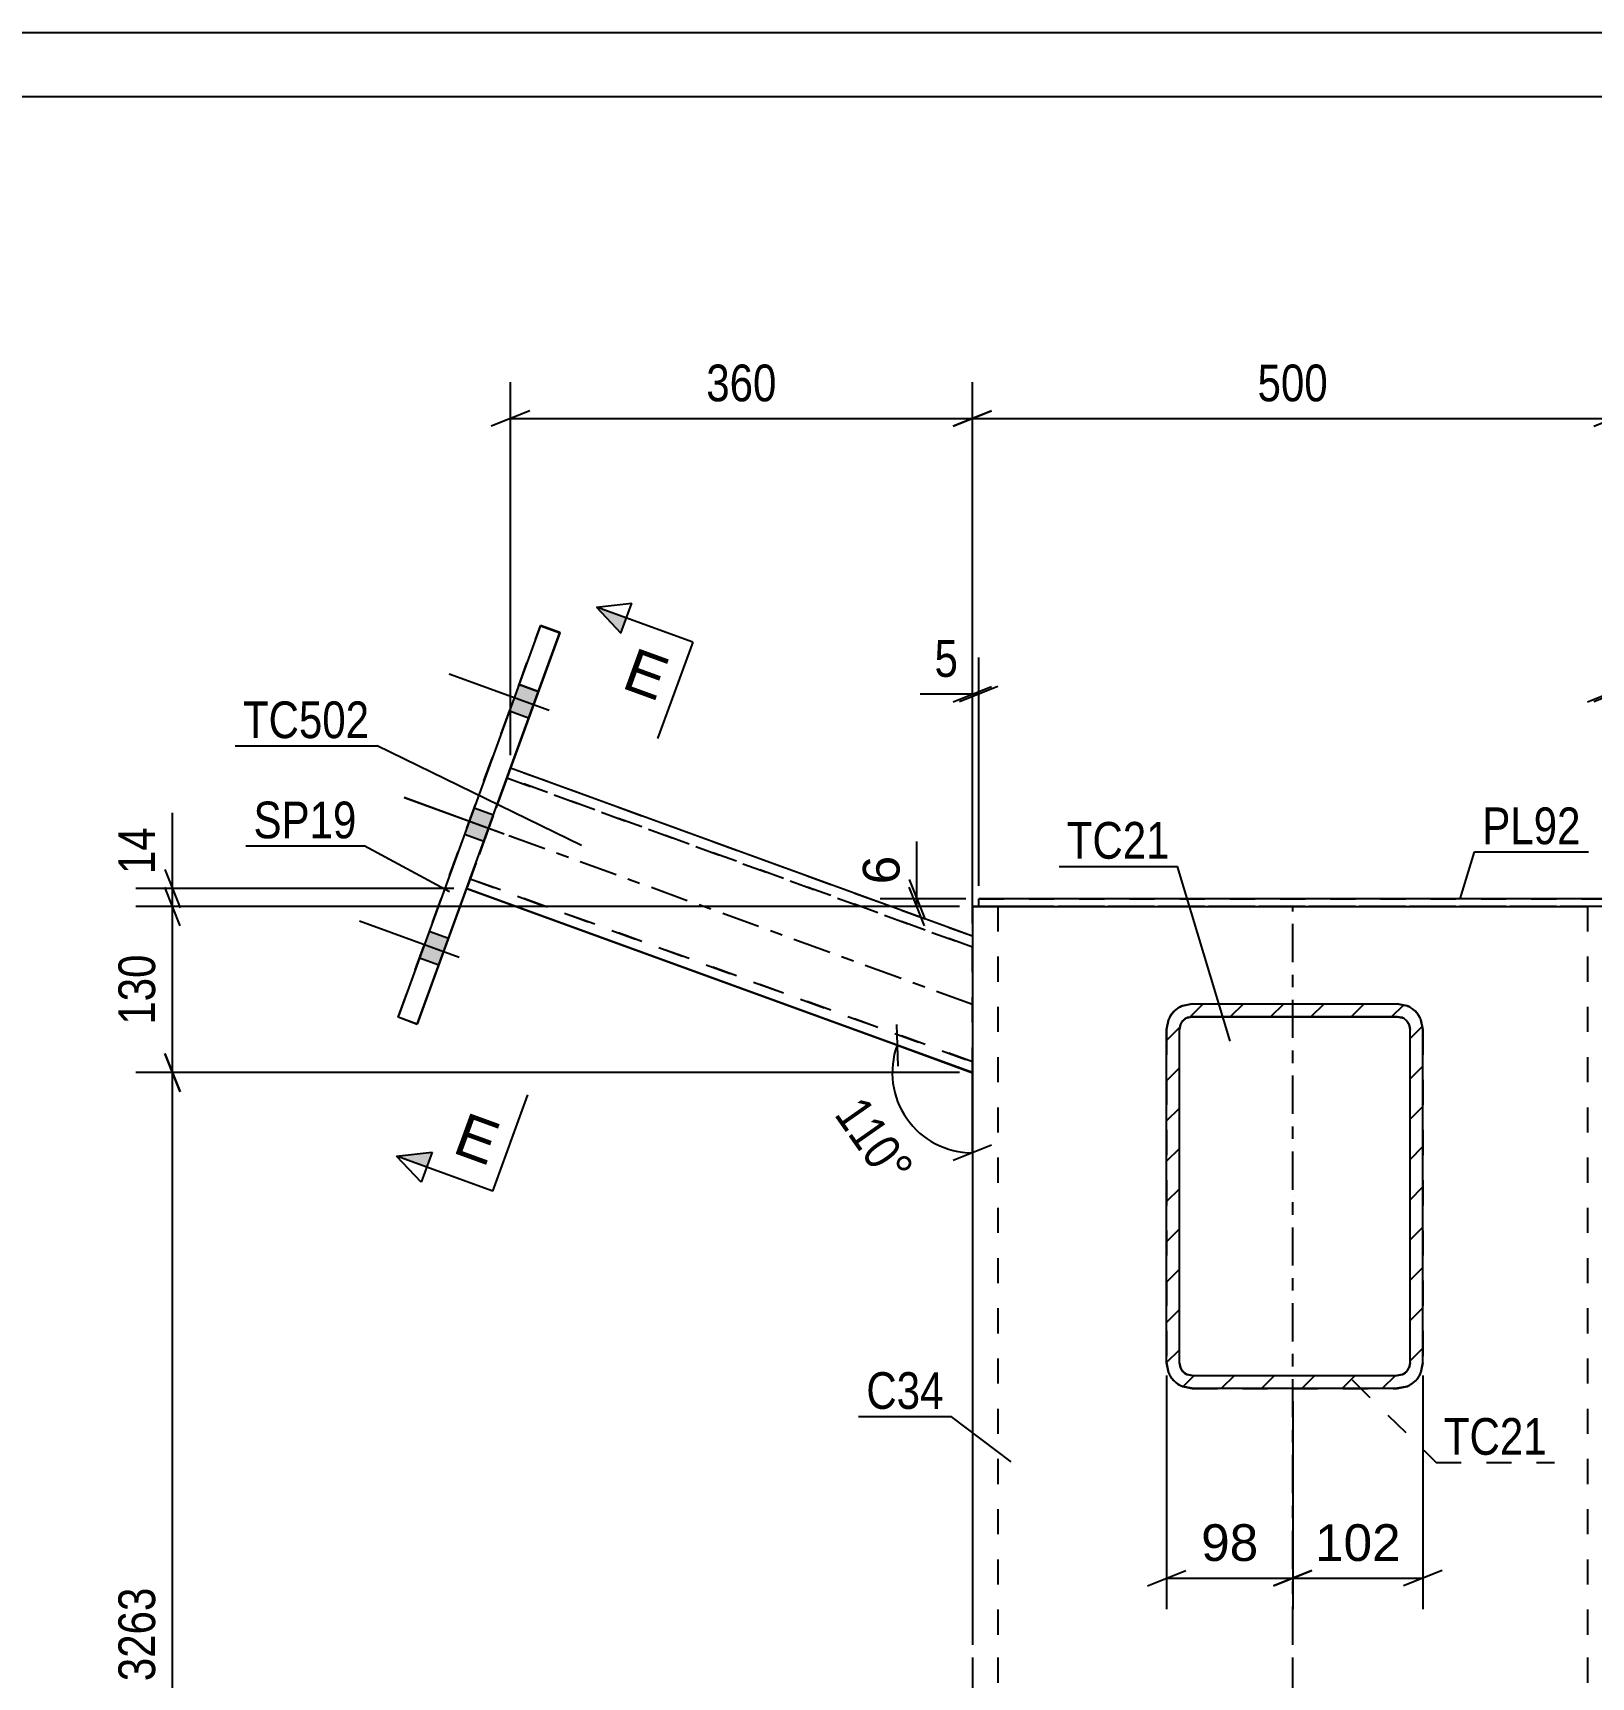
# Model space of a CAD drawing. Header units: millimetres. Extents: x -131 to 463, y -178 to 242.
# Drawn here: x 113.8 to 235.5, y 113.9 to 242.2 of the extents above; entities that cross this region are included whole.
import ezdxf

# ---------------------------------------------------------------- set-up
doc = ezdxf.new("R2010")
doc.units = ezdxf.units.MM
doc.linetypes.add('DXK_LINE_DOT2', pattern=[3.9198, 1.9599, -1.9599])
doc.linetypes.add('DXK_LINE_DOT3', pattern=[5.918699999999999, 2.979, -0.9799, 0.9799, -0.9799])
doc.styles.add('Arial', font='ARIAL.TTF', dxfattribs={"height": 0.2})
doc.styles.add('Arial Narrow', font='ARIALN.TTF', dxfattribs={"height": 0.2})

# ---------------------------------------------------------------- blocks, each defined once
blk = doc.blocks.new('Unknown-284876763-1134')
at = {"color": 5, "linetype": 'Continuous'}
for p, q in [((463.1025013630885, 242.1692098974349), (-130.8974986369115, 242.1692098974349)), ((458.1025013630885, 237.1692098974349), (-125.8974986369115, 237.1692098974349))]:
    blk.add_line(p, q, dxfattribs=at)
blk = doc.blocks.new('Part-284876763-2707 - 2554')
at = {"linetype": 'Continuous'}
h = blk.add_hatch(dxfattribs=at)
h.set_pattern_fill('', scale=0.7, style=0, pattern_type=0)
h.set_pattern_definition([(45, (202.3242728382045, 138.4032330454729), (-1.571544821187102, 1.571544821187102), [])])
h.paths.add_polyline_path([(202.3242728382059, 164.4032334274613), (202.3242728382016, 138.4032330455811), (202.4765137731798, 137.637866169609), (202.910059275829, 136.9890194624364), (203.5589059734718, 136.5554739534192), (204.3242728382016, 136.4032330162059), (220.3242728382016, 136.4032330162059), (221.0896397029313, 136.5554739534189), (221.7384864005756, 136.989019462436), (222.1720319032248, 137.637866169609), (222.3242728382016, 138.4032330455808), (222.3242728382059, 164.4032334274608), (222.1720319032307, 165.1686003034326), (221.73848640058, 165.8174470106056), (221.0896397029371, 166.2509925196227), (220.3242728382074, 166.4032334568361), (204.3242728382074, 166.4032334568365), (203.5589059734777, 166.2509925196227), (202.9100592758348, 165.8174470106056), (202.4765137731841, 165.168600303433)])
h.paths.add_polyline_path([(203.6171660570211, 165.1103402190336), (203.9415894058418, 165.3271129735422), (204.3242728382074, 165.4032334421491), (220.3242728382074, 165.4032334421488), (220.706956270573, 165.3271129735418), (221.0313796193937, 165.1103402190332), (221.248152370719, 164.7859168654468), (221.3242728382059, 164.4032334274608), (221.3242728382016, 138.4032330455808), (221.2481523707132, 138.0205496075948), (221.0313796193879, 137.6961262540084), (220.7069562705672, 137.4793534994998), (220.3242728382016, 137.4032330308931), (204.3242728382016, 137.4032330308931), (203.9415894058374, 137.4793534994998), (203.6171660570153, 137.6961262540084), (203.4003933056899, 138.0205496075948), (203.3242728382016, 138.4032330455811), (203.3242728382059, 164.4032334274613), (203.4003933056958, 164.7859168654471)])
at = {"color": 2, "linetype": 'Continuous'}
for p, q in [((204.3242728382074, 166.4032334568365), (203.5589059734777, 166.2509925196227)), ((204.3242728382074, 166.4032334568365), (220.3242728382074, 166.4032334568361)), ((221.0896397029371, 166.2509925196227), (220.3242728382074, 166.4032334568361)), ((202.4765137731841, 165.168600303433), (202.3242728382059, 164.4032334274613)), ((202.3242728382016, 138.4032330455811), (202.3242728382059, 164.4032334274613)), ((203.3242728382059, 164.4032334274613), (203.4003933056958, 164.7859168654471)), ((203.3242728382016, 138.4032330455811), (203.3242728382059, 164.4032334274613)), ((203.9415894058418, 165.3271129735422), (204.3242728382074, 165.4032334421491)), ((204.3242728221959, 165.4005003875915), (203.9415893898303, 165.3243799212214)), ((204.3242728221959, 165.4005003875915), (204.3242728382074, 165.4032334421491)), ((204.3242728382074, 165.4032334421491), (220.3242728382074, 165.4032334421488)), ((204.3242728221959, 165.4005003875915), (220.3242728221959, 165.4005003875885)), ((220.3242728221959, 165.4005003875885), (220.3242728382074, 165.4032334421488)), ((220.3242728382074, 165.4032334421488), (220.706956270573, 165.3271129735418)), ((220.7069562545615, 165.3243799212181), (220.3242728221959, 165.4005003875885)), ((221.248152370719, 164.7859168654468), (221.3242728382059, 164.4032334274608)), ((221.3242728382016, 138.4032330455808), (221.3242728382059, 164.4032334274608)), ((222.3242728382059, 164.4032334274608), (222.1720319032307, 165.1686003034326)), ((222.3242728382016, 138.4032330455808), (222.3242728382059, 164.4032334274608)), ((202.3242728382016, 138.4032330455811), (202.4765137731798, 137.637866169609)), ((203.4003933056899, 138.0205496075948), (203.3242728382016, 138.4032330455811)), ((204.3242728382016, 137.4032330308931), (203.9415894058374, 137.4793534994998)), ((204.3242728382016, 137.4032330308931), (220.3242728382016, 137.4032330308931)), ((220.7069562705672, 137.4793534994998), (220.3242728382016, 137.4032330308931)), ((221.3242728382016, 138.4032330455808), (221.2481523707132, 138.0205496075948)), ((222.1720319032248, 137.637866169609), (222.3242728382016, 138.4032330455808)), ((202.9100592598233, 136.9862872425899), (202.910059275829, 136.9890194624364)), ((203.5589059734718, 136.5554739534192), (204.3242728382016, 136.4032330162059)), ((204.3242728221959, 136.4005008135671), (203.5589059574662, 136.5527417463082)), ((204.3242728221959, 136.4005008135671), (204.3242728382016, 136.4032330162059)), ((204.3242728382016, 136.4032330162059), (220.3242728382016, 136.4032330162059)), ((204.3242728221959, 136.4005008135671), (220.3242728221959, 136.4005008135642)), ((220.3242728382016, 136.4032330162059), (221.0896397029313, 136.5554739534189)), ((221.0896396869256, 136.5527417463051), (220.3242728221959, 136.4005008135642)), ((220.3242728221959, 136.4005008135642), (220.3242728382016, 136.4032330162059)), ((221.7384863845685, 136.9862872425863), (221.7384864005756, 136.989019462436))]:
    blk.add_line(p, q, dxfattribs=at)
at = {"color": 7, "linetype": 'DXK_LINE_DOT2'}
for p, q in [((203.5589059574662, 166.2482594401619), (204.3242728221959, 166.4005003729027)), ((204.3242728221959, 166.4005003729027), (204.3242728382074, 166.4032334568365)), ((204.3242728221959, 166.4005003729027), (220.3242728221959, 166.4005003728998)), ((220.3242728221959, 166.4005003728998), (220.3242728382074, 166.4032334568361)), ((220.3242728221959, 166.4005003728998), (221.0896396869256, 166.2482594401587)), ((202.3242728221959, 164.4005004022808), (202.4765137571727, 165.1658672557685)), ((202.3242728382059, 164.4032334274613), (202.3242728221959, 138.4005007841897)), ((203.4003932896843, 164.7831838290243), (203.3242728221959, 164.4005004022805)), ((203.3242728221959, 164.4005004022805), (203.3242728382059, 164.4032334274613)), ((203.3242728221959, 138.4005007841897), (203.3242728221959, 164.4005004022805)), ((203.6171660410096, 165.1076071730804), (203.6171660570211, 165.1103402190336)), ((221.0313796033822, 165.1076071730771), (221.0313796193937, 165.1103402190332)), ((221.3242728221959, 164.4005004022772), (221.2481523547075, 164.783183829021)), ((221.3242728221959, 164.4005004022772), (221.3242728382059, 164.4032334274608)), ((221.3242728221959, 138.4005007841864), (221.3242728221959, 164.4005004022772)), ((222.1720318872192, 165.1658672557649), (222.3242728221959, 164.4005004022772)), ((222.3242728382059, 164.4032334274608), (222.3242728221959, 138.4005007841861)), ((202.4765137571727, 137.6351339307021), (202.3242728221959, 138.4005007841897)), ((203.3242728221959, 138.4005007841897), (203.3242728382016, 138.4032330455811)), ((203.3242728221959, 138.4005007841897), (203.4003932896843, 138.0178173574459)), ((203.9415893898303, 137.4766212652488), (204.3242728221959, 137.4005007988784)), ((204.3242728221959, 137.4005007988784), (204.3242728382016, 137.4032330308931)), ((204.3242728221959, 137.4005007988784), (220.3242728221959, 137.4005007988754)), ((220.3242728221959, 137.4005007988754), (220.7069562545615, 137.4766212652459)), ((220.3242728221959, 137.4005007988754), (220.3242728382016, 137.4032330308931)), ((221.2481523547075, 138.0178173574426), (221.3242728221959, 138.4005007841864)), ((221.3242728221959, 138.4005007841864), (221.3242728382016, 138.4032330455808)), ((222.3242728221959, 138.4005007841861), (222.1720318872192, 137.6351339306984)), ((222.3242728221959, 138.4005007841861), (222.3242728382016, 138.4032330455808))]:
    blk.add_line(p, q, dxfattribs=at)
at = {"color": 7, "linetype": 'DXK_LINE_DOT3'}
blk.add_line((212.3242728120501, 151.3987866349934), (212.3242728383718, 151.4032332360206), dxfattribs=at)
at = {"color": 2, "linetype": 'Continuous'}
for centre, radius, start, end in [((204.3242728574, 164.4032334466472), 2.00000001469214, 112.5000004207734, 157.5000004206827), ((220.3242728190136, 164.4032334466462), 2.000000014693493, 22.49999957932057, 67.49999957920508), ((204.3242728478084, 164.4032334370503), 1.000000007351948, 112.5000004209732, 157.5000004205791), ((204.3242728126037, 164.4005003926813), 0.9999999926605319, 112.4999995793379, 157.499999579115), ((220.3242728286067, 164.4032334370503), 1.000000007351465, 22.49999957940935, 67.49999957903785), ((220.3242728317884, 164.4005003926781), 0.9999999926602987, 22.50000042087995, 67.500000420668), ((204.3242728573901, 138.4032330263882), 2.000000014684546, 202.4999995792047, 247.4999995792621), ((204.3242728030087, 138.4005008033871), 1.9999999853182, 202.5000004208864, 247.500000420756), ((204.324272847801, 138.4032330359911), 1.000000007350281, 202.4999995794272, 247.499999579176), ((220.3242728286003, 138.4032330359919), 1.000000007352194, 292.5000004209786, 337.5000004205725), ((220.3242728190168, 138.4032330263863), 2.000000014681613, 292.5000004206539, 337.5000004208204), ((220.3242728413831, 138.4005008033842), 1.999999985318448, 292.4999995792401, 337.4999995790936)]:
    blk.add_arc(centre, radius, start, end, dxfattribs=at)
at = {"color": 7, "linetype": 'DXK_LINE_DOT2'}
for centre, radius, start, end in [((204.3242728030087, 164.4005003830827), 1.999999985318449, 112.4999995792401, 157.4999995790937), ((220.3242728413831, 164.4005003830798), 1.9999999853182, 22.50000042088644, 67.50000042075597), ((204.3242728126035, 138.4005007937888), 0.9999999926602854, 202.5000004208785, 247.5000004206674), ((220.3242728317885, 138.4005007937859), 0.9999999926603638, 292.4999995793231, 337.4999995790933)]:
    blk.add_arc(centre, radius, start, end, dxfattribs=at)
blk = doc.blocks.new('Bolt-284876763-2643 - 2554')
at = {"linetype": 'Continuous'}
for points in [[(152.5384216615581, 188.6954102170045), (153.2908653582099, 190.7627342079087), (151.7873569983147, 191.3099659695488), (151.0349133016629, 189.2426419786444)], [(152.5384297795842, 188.6935209087691), (153.290873476236, 190.7608448996734), (151.7873651163407, 191.3080766613135), (151.0349214196889, 189.2407526704092)], [(152.5384378976102, 188.6916316005342), (153.290881594262, 190.7589555914384), (151.7873732343668, 191.3061873530785), (151.034929537715, 189.2388633621741)], [(149.0327181273621, 179.0635599488863), (149.7851618240139, 181.1308839397907), (148.2816534641186, 181.6781157014308), (147.5292097674669, 179.6107917105264)], [(149.0327343634141, 179.059781332416), (149.7851780600659, 181.1271053233204), (148.2816697001707, 181.6743370849605), (147.5292260035189, 179.6070130940561)], [(145.527014593166, 169.4317096807675), (146.2794582898178, 171.4990336716719), (144.7759499299226, 172.046265433312), (144.0235062332708, 169.9789414424076)], [(145.527022711192, 169.4298203725322), (146.2794664078438, 171.4971443634365), (144.7759580479486, 172.0443761250766), (144.0235143512968, 169.9770521341723)], [(145.527030829218, 169.4279310642976), (146.2794745258698, 171.4952550552019), (144.7759661659746, 172.042486816842), (144.0235224693228, 169.9751628259377)]]:
    blk.add_hatch(color=1, dxfattribs=at).paths.add_polyline_path(points)
at = {"color": 1, "linetype": 'Continuous'}
for p, q in [((154.1362440515981, 189.284446406367), (146.3367944341021, 192.1232111701066)), ((154.1362521696241, 189.2825570981316), (146.3368025521281, 192.1213218618714)), ((154.1362602876501, 189.2806677898967), (146.3368106701542, 192.1194325536363)), ((153.2908653582099, 190.7627342079087), (151.7873569983147, 191.3099659695488)), ((153.290873476236, 190.7608448996734), (151.7873651163407, 191.3080766613135)), ((153.290881594262, 190.7589555914384), (151.7873732343668, 191.3061873530785)), ((152.5384216615581, 188.6954102170045), (151.0349133016629, 189.2426419786444)), ((152.5384297795842, 188.6935209087691), (151.0349214196889, 189.2407526704092)), ((152.5384378976102, 188.6916316005342), (151.034929537715, 189.2388633621741)), ((150.630540517402, 179.652596138249), (142.8310908999061, 182.4913609019886)), ((150.6305567534541, 179.6488175217787), (142.8311071359581, 182.4875822855183)), ((149.7851618240139, 181.1308839397907), (148.2816534641186, 181.6781157014308)), ((149.7851780600659, 181.1271053233204), (148.2816697001707, 181.6743370849605)), ((149.0327181273621, 179.0635599488863), (147.5292097674669, 179.6107917105264)), ((149.0327343634141, 179.059781332416), (147.5292260035189, 179.6070130940561)), ((147.124836983206, 170.0207458701302), (139.32538736571, 172.8595106338698)), ((147.124845101232, 170.0188565618948), (139.325395483736, 172.8576213256345)), ((147.124853219258, 170.0169672536603), (139.325403601762, 172.8557320173999)), ((146.2794582898178, 171.4990336716719), (144.7759499299226, 172.046265433312)), ((146.2794664078438, 171.4971443634365), (144.7759580479486, 172.0443761250766)), ((146.2794745258698, 171.4952550552019), (144.7759661659746, 172.042486816842)), ((145.527014593166, 169.4317096807675), (144.0235062332708, 169.9789414424076)), ((145.527022711192, 169.4298203725322), (144.0235143512968, 169.9770521341723)), ((145.527030829218, 169.4279310642976), (144.0235224693228, 169.9751628259377))]:
    blk.add_line(p, q, dxfattribs=at)
blk = doc.blocks.new('Part-284876763-2594 - 2554')
at = {"color": 7, "linetype": 'DXK_LINE_DOT2'}
for p, q in [((204.3242727693681, 166.391298601526), (203.5589059046384, 166.2390576691265)), ((204.3242727693681, 166.391298601526), (220.3242727693681, 166.391298601529)), ((204.3242727876511, 166.3879474625489), (204.3242727693681, 166.391298601526)), ((220.3242727693681, 166.391298601529), (220.3242727876511, 166.3879474625489)), ((221.0896396340978, 166.2390576691297), (220.3242727693681, 166.391298601529)), ((202.4765137043448, 165.156665487164), (202.3242727693681, 164.3912986353953)), ((202.3242727693681, 164.3912986353953), (202.324272787657, 138.3879469883969)), ((203.3242727693681, 164.3912986353953), (203.4003932368565, 164.7739820612798)), ((203.3242727876526, 164.3879474286808), (203.3242727693681, 164.3912986353953)), ((203.3242727693681, 138.3912990756999), (203.3242727693681, 164.3912986353953)), ((203.400393255141, 164.7706308675264), (203.4003932368565, 164.7739820612798)), ((203.9415893370025, 165.3151781522611), (204.3242727693681, 165.3912986184608)), ((204.3242727876526, 165.3879474456149), (204.3242727693681, 165.3912986184608)), ((204.3242727693681, 165.3912986184608), (220.3242727693681, 165.3912986184638)), ((220.3242727876526, 165.3879474456149), (220.3242727693681, 165.3912986184638)), ((220.3242727693681, 165.3912986184638), (220.7069562017337, 165.3151781522644)), ((221.2481523201642, 164.7706308675264), (221.2481523018797, 164.773982061283)), ((221.2481523018797, 164.773982061283), (221.3242727693681, 164.3912986353986)), ((221.3242727876526, 164.3879474286808), (221.3242727693681, 164.3912986353986)), ((221.3242727693681, 138.3912990757032), (221.3242727693681, 164.3912986353986)), ((222.3242727693681, 164.3912986353989), (222.1720318343899, 165.1566654871676)), ((222.3242727693681, 164.3912986353989), (222.324272787657, 138.3879469883969)), ((202.3242727693681, 138.3912990756999), (202.4765137043448, 137.6259322239312)), ((202.4765137226337, 137.6225801107063), (202.4765137043448, 137.6259322239312)), ((203.324272787657, 138.3879469883969), (203.3242727693681, 138.3912990756999)), ((203.4003932368565, 138.0086156498153), (203.3242727693681, 138.3912990756999)), ((204.3242727693681, 137.391299092635), (203.9415893370025, 137.4674195588344)), ((204.324272787657, 137.387946971463), (204.3242727693681, 137.391299092635)), ((204.3242727693681, 137.391299092635), (220.3242727693681, 137.391299092638)), ((220.7069562017337, 137.4674195588377), (220.3242727693681, 137.391299092638)), ((220.324272787657, 137.387946971463), (220.3242727693681, 137.391299092638)), ((221.3242727693681, 138.3912990757032), (221.2481523018797, 138.0086156498186)), ((221.324272787657, 138.3879469883969), (221.3242727693681, 138.3912990757032)), ((222.1720318343899, 137.6259322239348), (222.3242727693681, 138.3912990757035)), ((222.1720318526788, 137.6225801107063), (222.1720318343899, 137.6259322239348)), ((203.5589059046384, 136.5435400419686), (204.3242727693681, 136.3912991095698)), ((204.3242727693681, 136.3912991095698), (220.3242727693681, 136.3912991095727)), ((204.324272787657, 136.3879469545288), (204.3242727693681, 136.3912991095698)), ((220.3242727693681, 136.3912991095727), (221.0896396340978, 136.5435400419719)), ((220.324272787657, 136.3879469545288), (220.3242727693681, 136.3912991095727))]:
    blk.add_line(p, q, dxfattribs=at)
at = {"color": 7, "linetype": 'DXK_LINE_DOT3'}
blk.add_line((212.3242727974661, 151.3861068603746), (212.324272758699, 151.393139202466), dxfattribs=at)
at = {"color": 7, "linetype": 'DXK_LINE_DOT2'}
for centre, radius, start, end in [((204.324272747244, 164.3912986132654), 1.999999983069225, 112.4999995148621, 157.4999995147965), ((220.3242727914967, 164.3912986132752), 1.999999983061436, 22.50000048510562, 67.50000048518314), ((204.324272758303, 164.3912986243341), 0.9999999915304362, 112.4999995148188, 157.4999995149221), ((220.324272780433, 164.3912986243372), 0.9999999915306653, 22.50000048508302, 67.5000004851754), ((204.3242727472444, 138.3912990978301), 1.999999983069709, 202.5000004852093, 247.5000004851323), ((204.3242727583029, 138.3912990867617), 0.9999999915306462, 202.5000004851172, 247.5000004851908), ((220.3242727804334, 138.3912990867648), 0.9999999915303924, 292.4999995148038, 337.4999995148893), ((220.3242727914963, 138.3912990978262), 1.999999983061351, 292.4999995148281, 337.4999995149252)]:
    blk.add_arc(centre, radius, start, end, dxfattribs=at)
blk = doc.blocks.new('Part-284876763-2673 - 2554')
at = {"color": 7, "linetype": 'DXK_LINE_DOT2'}
for p, q in [((151.0773884944459, 184.6800876106724), (151.1190445174697, 184.794422507907)), ((151.1190499012724, 184.7931691082846), (151.0773948477975, 184.6786084909236)), ((151.1190499012724, 184.7931691082846), (151.1190445174697, 184.794422507907)), ((187.165881616196, 171.6732079913269), (151.1190499012724, 184.7931691082846)), ((150.7812358329249, 183.8647560355042), (147.9933604098727, 176.2051399092425)), ((150.7812281084234, 183.8665543717183), (148.0366600158364, 176.3259084898534)), ((150.6765204273486, 183.5787342725459), (148.141368867262, 176.6134561207294)), ((150.6765269815006, 183.5772084046279), (148.1413754214141, 176.6119302528117)), ((150.765287946546, 183.8225889119356), (150.6765204273486, 183.5787342725459)), ((150.6765269815006, 183.5772084046279), (150.8246064889362, 183.9841346323374)), ((150.8246006203598, 183.9855008920229), (150.765287946546, 183.8225889119356)), ((150.7812281084234, 183.8665543717183), (150.9587631468197, 184.3542636504978)), ((150.9587703221159, 184.352593174465), (150.7812358329249, 183.8647560355042)), ((150.845428631871, 184.0426683406404), (150.8246006203598, 183.9855008920229)), ((150.8246064889362, 183.9841346323374), (150.8454340156737, 184.0414149410182)), ((150.845428631871, 184.0426683406404), (187.1658816162018, 170.8231173223063)), ((150.8454340156737, 184.0414149410182), (150.845428631871, 184.0426683406404)), ((187.1658816162004, 170.8218658822268), (150.8454340156737, 184.0414149410182)), ((150.9587631468197, 184.3542636504978), (151.0773884944459, 184.6800876106724)), ((151.0773948477975, 184.6786084909236), (150.9587703221159, 184.352593174465)), ((147.7405010009637, 175.5120560344341), (147.8591255266454, 175.8380713508926)), ((147.8591327019415, 175.8364008748598), (147.7405073543153, 175.5105769146852)), ((147.8591255266454, 175.8380713508926), (148.0366600158364, 176.3259084898534)), ((147.9933604098727, 176.2051399092425), (147.8591327019415, 175.8364008748598)), ((147.993289359825, 176.2065298930203), (147.9724618330876, 176.1492495843398)), ((187.1658816162556, 161.8840251767567), (147.9724618330876, 176.1492495843398)), ((147.9724618330876, 176.1492495843398), (147.9724672168902, 176.1479961847173)), ((147.9724672168902, 176.1479961847173), (147.9932952284028, 176.2051636333345)), ((147.9724672168902, 176.1479961847173), (187.1658816162542, 161.882773736677)), ((148.141368867262, 176.6134561207294), (147.993289359825, 176.2065298930203)), ((147.9932952284028, 176.2051636333345), (148.0526079022152, 176.3680756134218)), ((148.0526079022152, 176.3680756134218), (148.1413754214141, 176.6119302528117)), ((147.6988459474903, 175.3974954170727), (147.7405010009637, 175.5120560344341)), ((147.698851331293, 175.3962420174506), (147.6988459474903, 175.3974954170727)), ((147.7405073543153, 175.5105769146852), (147.698851331293, 175.3962420174506)), ((187.16588161626, 161.0314316275773), (187.1658816161974, 171.6744594314066))]:
    blk.add_line(p, q, dxfattribs=at)
at = {"color": 2, "linetype": 'Continuous'}
for p, q in [((187.1658816161974, 171.6744594314066), (151.1190445174697, 184.794422507907)), ((147.6988459474903, 175.3974954170727), (187.1658816162615, 161.0326830676568)), ((187.16588161626, 161.0314316275773), (147.698851331293, 175.3962420174506))]:
    blk.add_line(p, q, dxfattribs=at)
at = {"color": 7, "linetype": 'DXK_LINE_DOT3'}
blk.add_line((187.165881616228, 166.3529455289797), (149.4089479244796, 180.0953322623034), dxfattribs=at)
blk = doc.blocks.new('Part-284876763-2642 - 2554')
at = {"color": 2, "linetype": 'Continuous'}
for p, q in [((153.4632494026389, 195.9155657880623), (142.3476040503099, 165.375552742809)), ((143.8511124103186, 164.828320981127), (154.9667577626476, 195.36833402638)), ((154.9667835027301, 195.3623435368543), (151.1202223582879, 184.7939938093224)), ((154.9667577626476, 195.36833402638), (153.4632494026389, 195.9155657880623)), ((154.9648354688043, 195.3630525625341), (154.9667835027301, 195.3623435368543)), ((154.9667577626476, 195.36833402638), (154.9667835027301, 195.3623435368543)), ((147.700023788341, 175.3970667184764), (143.8511381504011, 164.822330491601)), ((142.3476040503099, 165.375552742809), (143.8511124103186, 164.828320981127)), ((142.3476040503099, 165.375552742809), (142.3476297903924, 165.3695622532832)), ((142.3476297903924, 165.3695622532832), (142.3495520842358, 165.374843717129)), ((143.8511381504011, 164.822330491601), (142.3476297903924, 165.3695622532832)), ((143.8511124103186, 164.828320981127), (143.8511381504011, 164.822330491601))]:
    blk.add_line(p, q, dxfattribs=at)
at = {"color": 7, "linetype": 'DXK_LINE_DOT2'}
for p, q in [((142.3495520842358, 165.374843717129), (153.4632751427214, 195.9095752985362)), ((153.4632494026389, 195.9155657880623), (153.4632751427214, 195.9095752985362)), ((153.4632751427214, 195.9095752985362), (154.9648354688043, 195.3630525625341)), ((151.1202223582879, 184.7939938093224), (147.700023788341, 175.3970667184764))]:
    blk.add_line(p, q, dxfattribs=at)
blk = doc.blocks.new('Part-284876763-2655 - 2554')
at = {"color": 2, "linetype": 'Continuous'}
for p, q in [((187.1658816164739, 174.0051986420395), (187.4703634864288, 174.0054803502447)), ((187.1658816164739, 174.0051986420395), (187.1658816164739, 116.3879469545289)), ((187.4703634864288, 174.0054803502447), (187.6658816164739, 174.0055342013094)), ((189.3425343268814, 174.0058427636786), (189.635147887013, 174.0058787458096)), ((189.635147887013, 174.0058787458096), (191.1658816164739, 174.0059347810558)), ((191.1658816164739, 174.0059347810558), (233.1658816164739, 174.0059347810558)), ((233.1658816164739, 174.0059347810558), (234.6966153459348, 174.0058787458096)), ((234.9892289060664, 174.0058427636786), (234.6966153459348, 174.0058787458096)), ((187.1658816164739, 115.3879469545289), (187.1658816164739, 36.00855731970223))]:
    blk.add_line(p, q, dxfattribs=at)
at = {"color": 7, "linetype": 'DXK_LINE_DOT2'}
for p, q in [((187.4703634864288, 173.9971874741638), (187.1658816164739, 173.9974691823692)), ((188.3374544917272, 173.9969486534789), (187.4703634864288, 173.9971874741638)), ((187.6658816164739, 174.0055342013094), (188.3374544917272, 174.0057191709296)), ((188.3374544917272, 174.0057191709296), (189.3425343268814, 174.0058427636786)), ((189.635147887013, 173.9967890785989), (188.3374544917272, 173.9969486534789)), ((189.3181225514506, 174.0053394961421), (189.1658816164739, 174.0051986420395)), ((189.1658816164739, 174.0051986420395), (189.1658816164739, 116.3879469545289)), ((189.1658816164739, 173.9974691823692), (189.3181225514506, 173.9973283282662)), ((189.7516680541013, 174.0054589064846), (189.3181225514506, 174.0053394961421)), ((189.3181225514506, 173.9973283282662), (189.7516680541013, 173.9972089179238)), ((191.1658816164739, 173.9967330433529), (189.635147887013, 173.9967890785989)), ((190.4005147517442, 174.0055386939246), (189.7516680541013, 174.0054589064846)), ((189.7516680541013, 173.9972089179238), (190.4005147517442, 173.9971291304838)), ((191.1658816164739, 174.0055667115477), (190.4005147517442, 174.0055386939246)), ((190.4005147517442, 173.9971291304838), (191.1658816164739, 173.9971011128611)), ((191.1658816164739, 174.0055667115477), (233.1658816164739, 174.0055667115477)), ((191.1658816164739, 173.9971011128611), (233.1658816164739, 173.9971011128611)), ((191.1658816164739, 173.9967330433529), (233.1658816164739, 173.9967330433529)), ((233.9312484812037, 174.0055386939246), (233.1658816164739, 174.0055667115477)), ((233.1658816164739, 173.9971011128611), (233.9312484812037, 173.9971291304838)), ((234.6966153459348, 173.9967890785989), (233.1658816164739, 173.9967330433529)), ((234.5800951788465, 174.0054589064846), (233.9312484812037, 174.0055386939246)), ((233.9312484812037, 173.9971291304838), (234.5800951788465, 173.9972089179238)), ((235.0136406814972, 174.0053394961421), (234.5800951788465, 174.0054589064846)), ((234.5800951788465, 173.9972089179238), (235.0136406814972, 173.9973283282662)), ((235.9943087412206, 173.9969486534789), (234.6966153459348, 173.9967890785989)), ((235.9943087412206, 174.0057191709296), (234.9892289060664, 174.0058427636786)), ((235.1658816164739, 174.0051986420395), (235.0136406814972, 174.0053394961421)), ((235.0136406814972, 173.9973283282662), (235.1658816164739, 173.9974691823692)), ((235.1658816164739, 174.0051986420395), (235.1658816164739, 116.3879469545289)), ((189.1658816164739, 115.3879469545289), (189.1658816164739, 36.00855731970223)), ((235.1658816164739, 115.3879469545289), (235.1658816164739, 36.00855731970223))]:
    blk.add_line(p, q, dxfattribs=at)
at = {"color": 7, "linetype": 'DXK_LINE_DOT3'}
for p, q in [((212.1658816164739, 116.3879469545289), (212.1658816164739, 174.0013339115627)), ((212.1658816164739, 36.00855731970223), (212.1658816164739, 115.3879469545289))]:
    blk.add_line(p, q, dxfattribs=at)
blk = doc.blocks.new('Part-284876763-2713 - 2554')
at = {"color": 2, "linetype": 'Continuous'}
for p, q in [((236.6658816164739, 174.6058427535179), (187.6658816164739, 174.6058427535179)), ((187.6658816164739, 174.0058427636787), (187.6658816164739, 174.6058427535179)), ((236.6658816164739, 174.0058427636787), (236.6658816164739, 174.6058427535179)), ((187.6658816164739, 174.0058427636787), (189.3425343268758, 174.0058427636787)), ((236.6658816164739, 174.0058427636787), (234.9892289060648, 174.0058427636787))]:
    blk.add_line(p, q, dxfattribs=at)
at = {"color": 7, "linetype": 'DXK_LINE_DOT2'}
for p, q in [((187.6658816164739, 174.5968250505691), (236.6658816164739, 174.5968250505691)), ((187.6658816164739, 173.99682506073), (187.6658816164739, 174.0058427636787)), ((187.6658816164739, 173.99682506073), (187.6658816164739, 174.0058427636787)), ((236.6658816164739, 173.99682506073), (187.6658816164739, 173.99682506073)), ((234.9892289060648, 174.0058427636787), (189.3425343268758, 174.0058427636787)), ((236.6658816164739, 173.99682506073), (236.6658816164739, 174.0058427636787)), ((236.6658816164739, 174.0058427636787), (236.6658816164739, 173.99682506073))]:
    blk.add_line(p, q, dxfattribs=at)
blk = doc.blocks.new('StraightDimension-284876763-2830 - 2554')
at = {"color": 7, "linetype": 'Continuous'}
for p, q in [((124.7387175612104, 175.397790360276), (124.7387175612104, 181.304040360276)), ((124.7387175612104, 175.397790360276), (124.7387175612104, 181.304040360276)), ((124.1387175373685, 176.8977904198806), (125.3387175850522, 173.8977903006713)), ((146.6988446111196, 175.397790360276), (121.8887175612104, 175.397790360276)), ((125.3387175850522, 172.5013338525997), (124.1387175373685, 175.501333971809)), ((124.7387175612104, 174.0013339122044), (124.7387175612104, 175.397790360276)), ((186.1658816164739, 174.0013339122044), (121.8887175612104, 174.0013339122044))]:
    blk.add_line(p, q, dxfattribs=at)
at = {"color": 0}
blk.add_wipeout([(123.98870192712705, 180.77904256417037), (119.7887019271554, 180.7790271367089), (119.7887197651577, 175.92277713674173), (123.98871976512935, 175.92279256420312)], dxfattribs=at)
at = {"color": 3, "style": 'Arial Narrow'}
blk.add_text('14', height=2.86328125, rotation=90.0002104591497, dxfattribs=at).set_placement((123.3887175612104, 176.522790360276))
blk = doc.blocks.new('StraightDimension-284876763-2808 - 2554')
at = {"color": 7, "linetype": 'Continuous'}
for p, q in [((125.3387175850522, 159.53297746482), (124.1387175373685, 162.5329775840293)), ((186.1658816158272, 161.0329775244246), (121.8887175612104, 161.0329775244246)), ((124.7387175612104, 73.37294430359617), (124.7387175612104, 161.0329775244246)), ((124.1387175373685, 74.87294436320082), (125.3387175850522, 71.87294424399153)), ((157.9752713631744, 73.37294430359617), (121.8887175612104, 73.37294430359617))]:
    blk.add_line(p, q, dxfattribs=at)
at = {"color": 0}
blk.add_wipeout([(123.98868849697098, 121.45921311788013), (119.7886884969993, 121.45919769041869), (119.78871976515777, 112.9466976904761), (123.98871976512942, 112.94671311793755)], dxfattribs=at)
at = {"color": 3, "style": 'Arial Narrow'}
blk.add_text('3263', height=2.86328125, rotation=90.0002104591497, dxfattribs=at).set_placement((123.3887175612104, 113.5467109140104))
blk = doc.blocks.new('StraightDimension-284876763-2824 - 2554')
at = {"color": 7, "linetype": 'Continuous'}
for p, q in [((125.3387175850537, 172.5013338525997), (124.13871753737, 175.501333971809)), ((186.1658816164739, 174.0013339122044), (121.8887175612118, 174.0013339122044)), ((124.7387175612118, 161.0329775244246), (124.7387175612118, 174.0013339122044)), ((124.13871753737, 162.5329775840293), (125.3387175850537, 159.53297746482)), ((186.1658816158272, 161.0329775244246), (121.8887175612118, 161.0329775244246))]:
    blk.add_line(p, q, dxfattribs=at)
at = {"color": 0}
blk.add_wipeout([(123.98869521205044, 170.85934542219647), (119.7886952120788, 170.85932999473508), (119.78871976515916, 164.17495499478017), (123.9887197651308, 164.17497042224156)], dxfattribs=at)
at = {"color": 3, "style": 'Arial Narrow'}
blk.add_text('130', height=2.86328125, rotation=90.0002104591497, dxfattribs=at).set_placement((123.3887175612118, 164.7749682183145))
blk = doc.blocks.new('AngleDimension-284876763-2868 - 2554')
at = {"color": 7, "linetype": 'Continuous'}
for p, q in [((181.2410544341556, 164.7801830483152), (181.3426261196119, 161.5506809160338)), ((186.2261888933358, 161.3694776325535), (181.2918402768838, 163.1654319821745)), ((181.2918402768838, 163.1654319821745), (187.1658816164739, 161.0274577704383)), ((187.1658816164739, 154.7764342231093), (187.1658816164739, 161.0274577704383)), ((188.6658816760786, 155.3764342469511), (185.6658815568693, 154.1764341992674))]:
    blk.add_line(p, q, dxfattribs=at)
blk.add_arc((187.1658816164739, 161.0274577704384), 6.251023547329083, 160.0000171462178, 270.0000000000002, dxfattribs=at)
at = {"color": 0}
blk.add_wipeout([(180.24446373372325, 151.1227770098783), (183.68482742499066, 153.53190499979684), (178.93143775403396, 160.31999982200597), (175.4910740627666, 157.91087183208745)], dxfattribs=at)
at = {"color": 3, "style": 'Arial Narrow'}
blk.add_text('110°', height=2.86328125, rotation=-54.99821875460771, dxfattribs=at).set_placement((176.3267157315075, 157.7635524461804))
blk = doc.blocks.new('StraightDimension-284876763-2898 - 2554')
at = {"color": 7, "linetype": 'Continuous'}
for p, q in [((187.1658816164739, 175.0013339122044), (187.1658816164739, 193.4176206220254)), ((187.6658816164739, 175.605842753518), (187.6658816164739, 193.4176206220254)), ((187.1658816164739, 190.5676206220254), (183.0877566164739, 190.5676206220254)), ((187.1658816164739, 190.5676206220254), (183.0877566164739, 190.5676206220254)), ((185.6658815568693, 189.9676205981835), (188.6658816760786, 191.1676206458673)), ((189.1658816760786, 191.1676206458673), (186.1658815568693, 189.9676205981835)), ((187.1658816164739, 190.5676206220254), (187.6658816164739, 190.5676206220254))]:
    blk.add_line(p, q, dxfattribs=at)
at = {"color": 0}
blk.add_wipeout([(186.64088161647388, 191.3176206220254), (186.64088161647388, 195.5176206220254), (183.61275661647386, 195.5176206220254), (183.61275661647386, 191.3176206220254)], dxfattribs=at)
at = {"color": 3, "style": 'Arial Narrow'}
blk.add_text('5', height=2.86328125, dxfattribs=at).set_placement((184.2127566164739, 191.9176206220254))
blk = doc.blocks.new('StraightDimension-284876763-2912 - 2554')
at = {"color": 7, "linetype": 'Continuous'}
for p, q in [((236.6658816164739, 175.605842753518), (236.6658816164739, 193.4176206220254)), ((237.1658816164739, 175.0013339122044), (237.1658816164739, 193.4176206220254)), ((235.1658815568693, 189.9676205981835), (238.1658816760786, 191.1676206458673)), ((238.6658816760786, 191.1676206458673), (235.6658815568693, 189.9676205981835)), ((236.6658816164739, 190.5676206220254), (237.1658816164739, 190.5676206220254)), ((237.1658816164739, 190.5676206220254), (241.2440066164739, 190.5676206220254)), ((237.1658816164739, 190.5676206220254), (241.2440066164739, 190.5676206220254))]:
    blk.add_line(p, q, dxfattribs=at)
at = {"color": 0}
blk.add_wipeout([(240.71900661647382, 191.3176206220254), (240.71900661647382, 195.5176206220254), (237.69088161647386, 195.5176206220254), (237.69088161647386, 191.3176206220254)], dxfattribs=at)
at = {"color": 3, "style": 'Arial Narrow'}
blk.add_text('5', height=2.86328125, dxfattribs=at).set_placement((238.2908816164739, 191.9176206220254))
blk = doc.blocks.new('StraightDimension-284876763-2929 - 2554')
at = {"color": 7, "linetype": 'Continuous'}
for p, q in [((187.1658816159205, 172.674606659853), (187.1658816159205, 214.9219366748347)), ((237.1658816164739, 172.5762503953043), (237.1658816164739, 214.9219366748347)), ((188.6658816755251, 212.6719366986766), (185.6658815563158, 211.4719366509929)), ((187.1658816159205, 212.0719366748348), (237.1658816164739, 212.0719366748348)), ((235.6658815568693, 211.4719366509929), (238.6658816760786, 212.6719366986766))]:
    blk.add_line(p, q, dxfattribs=at)
at = {"color": 0}
blk.add_wipeout([(215.5080691161972, 212.82193667483477), (215.5080691161972, 217.0219366748348), (208.82369411619717, 217.0219366748348), (208.82369411619717, 212.82193667483477)], dxfattribs=at)
at = {"color": 3, "style": 'Arial Narrow'}
blk.add_text('500', height=2.86328125, dxfattribs=at).set_placement((209.4236941161972, 213.4219366748347))
blk = doc.blocks.new('StraightDimension-284876763-2946 - 2554')
at = {"color": 7, "linetype": 'Continuous'}
for p, q in [((151.1190431810423, 185.7947174510831), (151.1190431810423, 214.9220002272855)), ((187.1658816159205, 172.674606659853), (187.1658816159205, 214.9220002272855)), ((152.6190432406469, 212.6720002511274), (149.6190431214376, 211.4720002034437)), ((151.1190431810423, 212.0720002272856), (187.1658816159205, 212.0720002272856)), ((185.6658815563158, 211.4720002034437), (188.6658816755251, 212.6720002511274))]:
    blk.add_line(p, q, dxfattribs=at)
at = {"color": 0}
blk.add_wipeout([(172.4846498984813, 212.82200022728557), (172.4846498984813, 217.02200022728556), (165.80027489848126, 217.02200022728556), (165.80027489848126, 212.82200022728557)], dxfattribs=at)
at = {"color": 3, "style": 'Arial Narrow'}
blk.add_text('360', height=2.86328125, dxfattribs=at).set_placement((166.4002748984814, 213.4220002272855))
blk = doc.blocks.new('StraightDimension-284876763-5390 - 2554')
at = {"color": 7, "linetype": 'Continuous'}
for p, q in [((182.8335534355373, 174.605842753518), (182.8335534355373, 179.079475566018)), ((182.8335534355373, 174.605842753518), (182.8335534355373, 179.079475566018)), ((182.2335534116955, 176.1058428131226), (183.4335534593792, 173.1058426939134)), ((186.6658816164739, 174.605842753518), (179.9835534355374, 174.605842753518)), ((183.4335534593792, 172.5013338525997), (182.2335534116955, 175.501333971809)), ((182.8335534355373, 174.0013339122044), (182.8335534355373, 174.605842753518)), ((186.1658816164739, 174.0013339122044), (179.9835534355374, 174.0013339122044))]:
    blk.add_line(p, q, dxfattribs=at)
at = {"color": 0}
blk.add_wipeout([(182.0835430637508, 178.55447776992202), (177.88354306377911, 178.55446234246057), (177.88355563948468, 175.1308295299837), (182.0835556394563, 175.1308449574451)], dxfattribs=at)
at = {"color": 3, "style": 'Arial'}
blk.add_text('6', height=2.865234375, rotation=90.0002104591497, dxfattribs=at).set_placement((181.4835534355374, 175.730842753518))
blk = doc.blocks.new('StraightDimension-284876763-5505 - 2554')
at = {"color": 7, "linetype": 'Continuous'}
for p, q in [((222.3242728177169, 137.4033683704729), (222.3242728177169, 119.1780792281299)), ((212.1658816164739, 135.3962149542343), (212.1658816164739, 119.1780792281299)), ((210.6658815568693, 120.9780792042881), (213.6658816760786, 122.1780792519718)), ((223.8242728773215, 122.1780792519718), (220.8242727581122, 120.9780792042881)), ((212.1658816164739, 121.5780792281299), (222.3242728177169, 121.5780792281299))]:
    blk.add_line(p, q, dxfattribs=at)
at = {"color": 0}
blk.add_wipeout([(221.1805264358454, 122.3280792281299), (221.1805264358454, 126.52807922812988), (213.3096279983454, 126.52807922812988), (213.3096279983454, 122.3280792281299)], dxfattribs=at)
at = {"color": 3, "style": 'Arial'}
blk.add_text('102', height=2.865234375, dxfattribs=at).set_placement((213.9096279983454, 122.9280792281299))
blk = doc.blocks.new('StraightDimension-284876763-5506 - 2554')
at = {"color": 7, "linetype": 'Continuous'}
for p, q in [((202.3242728170256, 137.4033683704729), (202.3242728170256, 119.1780792281299)), ((212.1658816164739, 135.3962149542343), (212.1658816164739, 119.1780792281299)), ((200.824272757421, 120.9780792042881), (203.8242728766303, 122.1780792519718)), ((213.6658816760786, 122.1780792519718), (210.6658815568693, 120.9780792042881)), ((202.3242728170256, 121.5780792281299), (212.1658816164739, 121.5780792281299))]:
    blk.add_line(p, q, dxfattribs=at)
at = {"color": 0}
blk.add_wipeout([(210.0687100292498, 122.32807922812991), (210.0687100292498, 126.52807922812991), (204.4214444042498, 126.52807922812991), (204.4214444042498, 122.32807922812991)], dxfattribs=at)
at = {"color": 3, "style": 'Arial'}
blk.add_text('98', height=2.865234375, dxfattribs=at).set_placement((205.0214444042498, 122.9280792281299))
blk = doc.blocks.new('Mark-284876763-2669 - 2554')
at = {"color": 0}
blk.add_wipeout([(140.1046948240177, 187.1356016618527), (140.1046948240177, 190.1356016618527), (130.2404370115177, 190.1356016618527), (130.2404370115177, 187.1356016618527)], dxfattribs=at)
blk.add_wipeout([(140.1046948240177, 187.1356016618527), (140.1046948240177, 190.1356016618527), (130.2404370115177, 190.1356016618527), (130.2404370115177, 187.1356016618527)], dxfattribs=at)
at = {"color": 30, "linetype": 'Continuous'}
for p, q in [((129.6404370115177, 186.5356016618527), (140.7046948240177, 186.5356016618527)), ((156.6738437825961, 178.7706862763862), (140.7046948240177, 186.5356016618526))]:
    blk.add_line(p, q, dxfattribs=at)
at = {"color": 3, "style": 'Arial Narrow'}
blk.add_text('TC502', height=2.86328125, dxfattribs=at).set_placement((130.2404370115177, 187.1356016618527))
blk = doc.blocks.new('Mark-284876763-2590 - 2554')
at = {"color": 0}
blk.add_wipeout([(231.9987094015942, 131.215198777095), (231.9987094015942, 134.215198777095), (223.9625765890942, 134.215198777095), (223.9625765890942, 131.215198777095)], dxfattribs=at)
blk.add_wipeout([(231.9987094015942, 131.215198777095), (231.9987094015942, 134.215198777095), (223.9625765890942, 134.215198777095), (223.9625765890942, 131.215198777095)], dxfattribs=at)
at = {"color": 30, "linetype": 'DXK_LINE_DOT2'}
for p, q in [((216.793493228627, 137.0551842261815), (223.3625765890942, 130.615198777095)), ((223.3625765890942, 130.6151987770949), (232.5987094015941, 130.615198777095))]:
    blk.add_line(p, q, dxfattribs=at)
at = {"color": 3, "style": 'Arial Narrow'}
blk.add_text('TC21', height=2.86328125, dxfattribs=at).set_placement((223.9625765890942, 131.215198777095))
blk = doc.blocks.new('Mark-284876763-2638 - 2554')
at = {"color": 0}
blk.add_wipeout([(139.10764590555226, 179.3192027470168), (139.10764590555226, 182.31920274701682), (131.06858340555226, 182.31920274701682), (131.06858340555226, 179.3192027470168)], dxfattribs=at)
blk.add_wipeout([(139.10764590555226, 179.3192027470168), (139.10764590555226, 182.31920274701682), (131.06858340555226, 182.31920274701682), (131.06858340555226, 179.3192027470168)], dxfattribs=at)
at = {"color": 30, "linetype": 'Continuous'}
for p in [(130.4685834055522, 178.7192027470168), (146.3495550026071, 175.1304912996744)]:
    blk.add_line(p, (139.7076459055522, 178.7192027470168), dxfattribs=at)
at = {"color": 3, "style": 'Arial Narrow'}
blk.add_text('SP19', height=2.86328125, dxfattribs=at).set_placement((131.0685834055523, 179.3192027470168))
blk = doc.blocks.new('Mark-284876763-2709 - 2554')
at = {"color": 0}
blk.add_wipeout([(234.6401983216902, 178.8615797660784), (234.6401983216902, 181.8615797660784), (226.9644170716902, 181.8615797660784), (226.9644170716902, 178.8615797660784)], dxfattribs=at)
blk.add_wipeout([(234.6401983216902, 178.8615797660784), (234.6401983216902, 181.8615797660784), (226.9644170716902, 181.8615797660784), (226.9644170716902, 178.8615797660784)], dxfattribs=at)
at = {"color": 30, "linetype": 'Continuous'}
for p, q in [((225.2287494277176, 174.6058427528751), (226.3644170716902, 178.2615797660784)), ((226.3644170716902, 178.2615797660783), (235.2401983216902, 178.2615797660785))]:
    blk.add_line(p, q, dxfattribs=at)
at = {"color": 3, "style": 'Arial Narrow'}
blk.add_text('PL92', height=2.86328125, dxfattribs=at).set_placement((226.9644170716902, 178.8615797660784))
blk = doc.blocks.new('Mark-284876763-2651 - 2554')
at = {"color": 0}
blk.add_wipeout([(184.92104052188787, 134.7950939789108), (184.92104052188787, 137.7950939789108), (178.89174364688787, 137.7950939789108), (178.89174364688787, 134.7950939789108)], dxfattribs=at)
blk.add_wipeout([(184.92104052188787, 134.7950939789108), (184.92104052188787, 137.7950939789108), (178.89174364688787, 137.7950939789108), (178.89174364688787, 134.7950939789108)], dxfattribs=at)
at = {"color": 30, "linetype": 'Continuous'}
for p in [(178.2917436468879, 134.1950939789107), (190.2014323195895, 130.6546477993004)]:
    blk.add_line(p, (185.5210405218879, 134.1950939789108), dxfattribs=at)
at = {"color": 3, "style": 'Arial Narrow'}
blk.add_text('C34', height=2.86328125, dxfattribs=at).set_placement((178.8917436468879, 134.7950939789108))
blk = doc.blocks.new('SectionMark-284876763-2967 - 2554')
at = {"linetype": 'Continuous'}
for points in [[(160.1717407672684, 196.5057481137136), (159.7441841048139, 195.3311437971922), (157.8225321342255, 197.3608614386225)], [(145.0065103784536, 154.8395315908554), (144.5789537159991, 153.6649272743339), (142.2297450829562, 154.5200405992427)]]:
    blk.add_hatch(color=6, dxfattribs=at).paths.add_polyline_path(points)
at = {"color": 6, "linetype": 'Continuous'}
for p, q in [((157.8225321342255, 197.3608614386225), (160.5992974297228, 197.6803524302351)), ((159.7441841048139, 195.3311437971922), (160.5992974297228, 197.6803524302351)), ((157.8225321342255, 197.3608614386225), (159.7441841048139, 195.3311437971922)), ((142.2297450829562, 154.5200405992427), (145.0065103784536, 154.8395315908554)), ((144.1513970535447, 152.4903229578125), (142.2297450829562, 154.5200405992427)), ((145.0065103784536, 154.8395315908554), (144.1513970535447, 152.4903229578125))]:
    blk.add_line(p, q, dxfattribs=at)
at = {"color": 0, "linetype": 'Continuous'}
for points in [[(162.60473795116005, 190.0332342328682), (163.80192076755054, 193.32211752422097), (160.87918268636787, 194.38602022238047), (159.6819998699774, 191.0971369310277)], [(149.40609237149368, 153.7702615685341), (150.60327518788415, 157.0591448598869), (147.68053710670154, 158.1230475580464), (146.483354290311, 154.83416426669356)]]:
    blk.add_wipeout(points, dxfattribs=at)
at = {"color": 6, "linetype": 'Continuous'}
for p, q in [((165.3400729057062, 194.6246997567906), (157.8225321342255, 197.3608614386224)), ((165.3400729057062, 194.6246997567906), (162.6039112238744, 187.1071589853099)), ((149.747285854437, 151.7838789174109), (152.4834475362688, 159.3014196888916)), ((149.747285854437, 151.7838789174109), (142.2297450829562, 154.5200405992427))]:
    blk.add_line(p, q, dxfattribs=at)
at = {"color": 3, "linetype": 'Continuous', "style": 'Arial'}
for p in [(159.6819998699774, 191.0971369310276), (146.483354290311, 154.8341642666936)]:
    blk.add_text('E', height=3.3427734375, rotation=-20.00195662801704, dxfattribs=at).set_placement(p)
blk = doc.blocks.new('Mark-284876763-5552 - 2554')
at = {"color": 0}
blk.add_wipeout([(202.5684993377117, 177.72848151918487), (202.5684993377117, 180.72848151918487), (194.5323665252117, 180.72848151918487), (194.5323665252117, 177.72848151918487)], dxfattribs=at)
blk.add_wipeout([(202.5684993377117, 177.72848151918487), (202.5684993377117, 180.72848151918487), (194.5323665252117, 180.72848151918487), (194.5323665252117, 177.72848151918487)], dxfattribs=at)
at = {"color": 30, "linetype": 'Continuous'}
for p, q in [((193.9323665252116, 177.128481519185), (203.1684993377116, 177.1284815191848)), ((207.2841720445665, 163.4787791570532), (203.1684993377116, 177.1284815191849))]:
    blk.add_line(p, q, dxfattribs=at)
at = {"color": 3, "style": 'Arial Narrow'}
blk.add_text('TC21', height=2.86328125, dxfattribs=at).set_placement((194.5323665252117, 177.7284815191849))

msp = doc.modelspace()

# ---------------------------------------------------------------- block references
for name in ['Unknown-284876763-1134', 'Part-284876763-2642 - 2554', 'Bolt-284876763-2643 - 2554', 'Part-284876763-2673 - 2554', 'Part-284876763-2713 - 2554', 'Part-284876763-2655 - 2554', 'Part-284876763-2707 - 2554', 'Part-284876763-2594 - 2554']:
    msp.add_blockref(name, (0, 0))

# ---------------------------------------------------------------- next in the draw order: block references
for name in ['StraightDimension-284876763-2912 - 2554', 'StraightDimension-284876763-2830 - 2554', 'StraightDimension-284876763-2808 - 2554', 'StraightDimension-284876763-5505 - 2554']:
    msp.add_blockref(name, (0, 0))

# ---------------------------------------------------------------- next in the draw order: block references
for name in ['StraightDimension-284876763-2824 - 2554', 'Mark-284876763-2651 - 2554', 'StraightDimension-284876763-5506 - 2554', 'Mark-284876763-2590 - 2554']:
    msp.add_blockref(name, (0, 0))

# ---------------------------------------------------------------- next in the draw order: block references
for name in ['StraightDimension-284876763-2898 - 2554', 'AngleDimension-284876763-2868 - 2554']:
    msp.add_blockref(name, (0, 0))

# ---------------------------------------------------------------- next in the draw order: block references
msp.add_blockref('StraightDimension-284876763-2929 - 2554', (0, 0))

# ---------------------------------------------------------------- next in the draw order: block references
for name in ['StraightDimension-284876763-2946 - 2554', 'Mark-284876763-2709 - 2554', 'Mark-284876763-5552 - 2554']:
    msp.add_blockref(name, (0, 0))

# ---------------------------------------------------------------- next in the draw order: block references
for name in ['Mark-284876763-2669 - 2554', 'StraightDimension-284876763-5390 - 2554']:
    msp.add_blockref(name, (0, 0))

# ---------------------------------------------------------------- next in the draw order: block references
msp.add_blockref('Mark-284876763-2638 - 2554', (0, 0))

# ---------------------------------------------------------------- next in the draw order: block references
msp.add_blockref('SectionMark-284876763-2967 - 2554', (0, 0))

doc.saveas('drawing.dxf')
